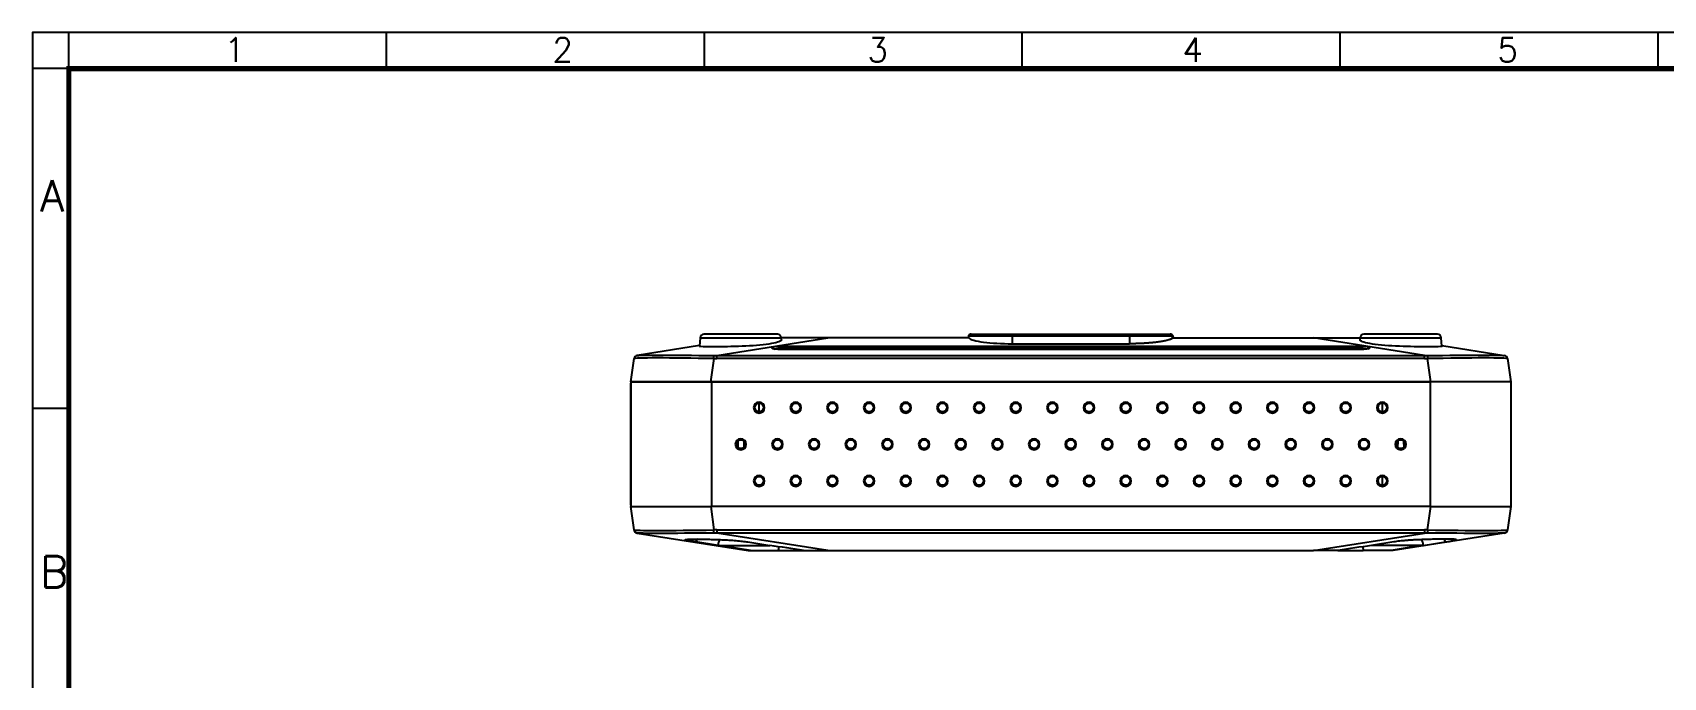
# Model space of a CAD drawing. Header units: millimetres. Extents: x 6160 to 6603, y -57 to 282.
# Drawn here: x 6159.9 to 6382.3, y 193.6 to 281.6 of the extents above; entities that cross this region are included whole.
import ezdxf

# ---------------------------------------------------------------- set-up
doc = ezdxf.new("R2010")
doc.units = ezdxf.units.MM
doc.header["$LTSCALE"] = 0.5
doc.layers.add('112', color=7, linetype='Continuous', true_color=0xffffff)
doc.layers.add('A1_KUANG', color=7, linetype='Continuous')
doc.layers.add('A4_KUANG', color=7, linetype='Continuous')
doc.styles.get("Standard").update_dxf_attribs({"font": 'txt', "bigfont": 'gbcbig.shx'})

# ---------------------------------------------------------------- blocks, each defined once
blk = doc.blocks.new('A$C3291225B')
at = {"layer": 'A4_KUANG'}
for p, q in [((2.87, 194.15), (2.87, 197.01)), ((28.09, 194.15), (28.09, 197.01)), ((53.32, 194.15), (53.32, 197.01)), ((78.54, 194.15), (78.54, 197.01)), ((103.77, 194.15), (103.77, 197.01)), ((129, 194.15), (129, 197.01)), ((2.87, 194.15), (0, 194.15)), ((2.87, 194.15), (2.87, 0)), ((258, 194.15), (2.87, 194.15)), ((2.87, 167.16), (0, 167.16))]:
    blk.add_line(p, q, dxfattribs=at)
at = {"layer": 'A4_KUANG', "color": 8}
blk.add_lwpolyline([(258, 0), (258, 197.01), (0, 197.01), (0, 0)], close=True, dxfattribs=at)
at = {"layer": 'A4_KUANG', "const_width": 0.4}
blk.add_lwpolyline([(2.87, 2.87), (2.87, 194.15), (255.13, 194.15), (255.14, 2.87), (2.87, 2.87)], dxfattribs=at)
at = {"layer": 'A4_KUANG'}
for s, height, p in [('1', 1.91, (15.22, 194.69)), ('2', 1.91, (41.25, 194.69)), ('3', 1.91, (66.25, 194.69)), ('4', 1.91, (91.25, 194.69)), ('5', 1.91, (116.25, 194.69)), ('A', 2.48, (0.59, 182.82)), ('B', 2.48, (0.59, 152.97))]:
    blk.add_text(s, height=height, dxfattribs=at).set_placement(p)

msp = doc.modelspace()

# ---------------------------------------------------------------- linework, layer by layer
at = {"layer": '112', "color": 7}
for p, q in [((6261.548, 240.419), (6251.48, 240.419)), ((6287.931, 240.419), (6287.854, 240.419)), ((6293.514, 240.419), (6293.514, 240.171)), ((6293.514, 240.419), (6309.514, 240.419)), ((6309.514, 240.419), (6309.514, 240.171)), ((6315.174, 240.419), (6315.097, 240.419)), ((6351.548, 240.419), (6341.48, 240.419)), ((6250.906, 238.878), (6242.38, 237.538)), ((6250.981, 239.954), (6250.9, 238.787)), ((6250.981, 239.954), (6262.046, 239.954)), ((6253.255, 237.538), (6268.398, 239.919)), ((6260.779, 238.531), (6260.772, 238.617)), ((6262, 238.815), (6262, 238.545)), ((6262, 238.815), (6341.028, 238.815)), ((6262, 238.545), (6262.018, 238.338)), ((6341.028, 238.545), (6262, 238.545)), ((6262.041, 238.342), (6262.041, 238.338)), ((6340.986, 238.342), (6262.041, 238.342)), ((6340.986, 238.338), (6262.041, 238.338)), ((6262.067, 239.657), (6262.046, 239.954)), ((6268.398, 239.919), (6262.049, 239.919)), ((6287.596, 239.919), (6268.398, 239.919)), ((6287.558, 240.171), (6287.514, 239.919)), ((6287.558, 240.171), (6287.64, 240.171)), ((6293.514, 240.171), (6293.514, 239.131)), ((6309.514, 240.171), (6293.514, 240.171)), ((6293.514, 239.131), (6309.514, 239.131)), ((6309.514, 240.171), (6309.514, 239.131)), ((6315.469, 240.171), (6315.388, 240.171)), ((6315.431, 239.919), (6334.63, 239.919)), ((6315.514, 239.919), (6315.469, 240.171)), ((6334.63, 239.919), (6340.979, 239.919)), ((6349.773, 237.538), (6334.63, 239.919)), ((6340.981, 239.954), (6340.96, 239.656)), ((6340.981, 239.954), (6352.046, 239.954)), ((6340.986, 238.342), (6340.986, 238.338)), ((6341.028, 238.815), (6341.028, 238.545)), ((6342.256, 238.617), (6342.248, 238.531)), ((6352.129, 238.777), (6352.046, 239.954)), ((6352.122, 238.878), (6360.647, 237.538)), ((6241.514, 233.919), (6241.963, 237.113)), ((6252.856, 237.113), (6252.407, 233.919)), ((6253.255, 237.113), (6253.255, 237.538)), ((6253.255, 237.538), (6349.773, 237.538)), ((6349.773, 237.113), (6253.255, 237.113)), ((6349.773, 237.113), (6349.773, 237.538)), ((6350.621, 233.919), (6350.172, 237.113)), ((6361.065, 237.113), (6361.514, 233.919)), ((6252.407, 233.919), (6241.514, 233.919)), ((6241.517, 233.743), (6241.514, 233.742)), ((6241.514, 217.095), (6241.514, 233.742)), ((6241.517, 233.919), (6241.517, 216.919)), ((6241.517, 233.919), (6252.517, 233.919)), ((6242.514, 233.919), (6242.514, 233.919)), ((6252.407, 233.919), (6350.621, 233.919)), ((6252.517, 233.919), (6252.517, 216.919)), ((6350.514, 233.919), (6252.517, 233.919)), ((6252.517, 233.919), (6252.517, 233.919)), ((6300.265, 233.919), (6300.265, 233.919)), ((6302.765, 233.919), (6302.765, 233.919)), ((6350.514, 233.919), (6350.514, 216.919)), ((6361.514, 233.919), (6350.514, 233.919)), ((6350.514, 233.919), (6350.514, 233.919)), ((6361.514, 233.919), (6350.621, 233.919)), ((6360.514, 233.919), (6360.514, 233.919)), ((6361.514, 233.919), (6361.514, 216.919)), ((6256.11, 225.85), (6256.103, 224.995)), ((6256.923, 225.85), (6256.93, 224.995)), ((6346.108, 225.85), (6346.1, 224.995)), ((6346.92, 225.85), (6346.928, 224.995)), ((6241.517, 217.095), (6241.514, 217.095)), ((6241.517, 216.919), (6252.409, 216.919)), ((6241.966, 213.726), (6241.517, 216.919)), ((6252.409, 216.919), (6252.858, 213.726)), ((6350.621, 216.919), (6252.409, 216.919)), ((6350.514, 216.919), (6252.517, 216.919)), ((6350.172, 213.726), (6350.621, 216.919)), ((6350.621, 216.919), (6361.514, 216.919)), ((6361.514, 216.919), (6361.065, 213.726)), ((6253.258, 213.725), (6349.773, 213.725)), ((6253.258, 213.725), (6253.258, 213.301)), ((6349.773, 213.725), (6349.773, 213.301)), ((6242.383, 213.301), (6257.526, 210.919)), ((6253.41, 211.619), (6250.395, 212.093)), ((6268.4, 210.919), (6253.258, 213.301)), ((6349.773, 213.301), (6253.258, 213.301)), ((6253.41, 211.619), (6260.481, 211.619)), ((6257.466, 212.093), (6260.481, 211.619)), ((6261.686, 211.436), (6261.621, 210.919)), ((6334.63, 210.919), (6349.773, 213.301)), ((6341.345, 211.436), (6341.409, 210.919)), ((6345.564, 212.093), (6342.549, 211.619)), ((6349.62, 211.619), (6342.549, 211.619)), ((6360.647, 213.301), (6345.505, 210.919)), ((6349.62, 211.619), (6352.635, 212.093)), ((6257.526, 210.919), (6257.831, 210.919)), ((6257.831, 210.919), (6261.621, 210.919)), ((6261.621, 210.919), (6265.077, 210.919)), ((6265.077, 210.919), (6268.4, 210.919)), ((6268.4, 210.919), (6334.63, 210.919)), ((6337.954, 210.919), (6334.63, 210.919)), ((6337.954, 210.919), (6341.409, 210.919)), ((6345.199, 210.919), (6341.409, 210.919)), ((6345.505, 210.919), (6345.199, 210.919))]:
    msp.add_line(p, q, dxfattribs=at)
at = {"layer": '112', "color": 7, "extrusion": (0, 0, -1)}
for centre in [(-6259.016, 230.419), (-6264.016, 230.419), (-6269.016, 230.419), (-6274.016, 230.419), (-6279.016, 230.419), (-6284.016, 230.419), (-6289.016, 230.419), (-6294.016, 230.419), (-6299.015, 230.419), (-6304.015, 230.419), (-6309.015, 230.419), (-6314.015, 230.419), (-6319.015, 230.419), (-6324.015, 230.419), (-6329.015, 230.419), (-6334.015, 230.419), (-6339.014, 230.419), (-6344.014, 230.419), (-6256.516, 225.419), (-6261.516, 225.419), (-6266.516, 225.419), (-6271.516, 225.419), (-6276.516, 225.419), (-6281.516, 225.419), (-6286.516, 225.419), (-6291.516, 225.419), (-6296.515, 225.419), (-6301.515, 225.419), (-6306.515, 225.419), (-6311.515, 225.419), (-6316.515, 225.419), (-6321.515, 225.419), (-6326.515, 225.419), (-6331.515, 225.419), (-6336.514, 225.419), (-6341.514, 225.419), (-6346.514, 225.419), (-6259.016, 220.419), (-6264.016, 220.419), (-6269.016, 220.419), (-6274.016, 220.419), (-6279.016, 220.419), (-6284.016, 220.419), (-6289.016, 220.419), (-6294.016, 220.419), (-6299.015, 220.419), (-6304.015, 220.419), (-6309.015, 220.419), (-6314.015, 220.419), (-6319.015, 220.419), (-6324.015, 220.419), (-6329.015, 220.419), (-6334.015, 220.419), (-6339.014, 220.419), (-6344.014, 220.419)]:
    msp.add_circle(centre, 0.75, dxfattribs=at)
at = {"layer": '112', "color": 7}
for centre in [(6259.016, 230.419), (6264.016, 230.419), (6269.016, 230.419), (6274.016, 230.419), (6279.016, 230.419), (6284.016, 230.419), (6289.016, 230.419), (6294.016, 230.419), (6299.015, 230.419), (6304.015, 230.419), (6309.015, 230.419), (6314.015, 230.419), (6319.015, 230.419), (6324.015, 230.419), (6329.015, 230.419), (6334.015, 230.419), (6339.014, 230.419), (6344.014, 230.419), (6256.516, 225.419), (6261.516, 225.419), (6266.516, 225.419), (6271.516, 225.419), (6276.516, 225.419), (6281.516, 225.419), (6286.516, 225.419), (6291.516, 225.419), (6296.515, 225.419), (6301.515, 225.419), (6306.515, 225.419), (6311.515, 225.419), (6316.515, 225.419), (6321.515, 225.419), (6326.515, 225.419), (6331.515, 225.419), (6336.514, 225.419), (6341.514, 225.419), (6346.514, 225.419), (6259.016, 220.419), (6264.016, 220.419), (6269.016, 220.419), (6274.016, 220.419), (6279.016, 220.419), (6284.016, 220.419), (6289.016, 220.419), (6294.016, 220.419), (6299.015, 220.419), (6304.015, 220.419), (6309.015, 220.419), (6314.015, 220.419), (6319.015, 220.419), (6324.015, 220.419), (6329.015, 220.419), (6334.015, 220.419), (6339.014, 220.419), (6344.014, 220.419)]:
    msp.add_circle(centre, 0.593, dxfattribs=at)
for centre, radius, start, end in [((6251.48, 239.919), 0.5, 90, 176), ((6261.548, 239.919), 0.5, 4, 90), ((6287.854, 240.119), 0.3, 90, 170), ((6315.174, 240.119), 0.3, 10, 90), ((6341.48, 239.919), 0.5, 90, 176), ((6351.548, 239.919), 0.5, 4, 90), ((6242.458, 237.044), 0.5, 98.93731, 172), ((6360.57, 237.044), 0.5, 8, 81.06269)]:
    msp.add_arc(centre, radius, start, end, dxfattribs=at)
at = {"layer": '112', "color": 7, "extrusion": (0, 0, -1)}
for centre, start, end in [((-6242.461, 213.795), 278.93731, 352), ((-6360.57, 213.795), 188, 261.06269)]:
    msp.add_arc(centre, 0.5, start, end, dxfattribs=at)
for centre, major_axis, ratio, start_param, end_param in [((6262.027, 238.615), (1.255, -0.004), 0.1593856, 3.1270831, 4.6902832), ((6262.034, 238.533), (1.255, -0.001), 0.1551275, 1.564673, 3.1278731), ((6262.027, 238.319), (0.956, -0.034), 0.2354319, 3.1124834, 4.6756836), ((6340.994, 238.533), (-1.255, -0.001), 0.1551275, 3.1553122, 4.7185123), ((6341.001, 238.615), (-1.255, -0.004), 0.1593856, 1.5929021, 3.1561022), ((6341.001, 238.319), (-0.956, -0.034), 0.2354319, 1.6075018, 3.1707019), ((6232.344, 165.083), (-10.036, -72.455), 0.0045988, 3.1402021, 3.1442877), ((6232.341, 165.078), (-98.409, -28.367), 0.6775381, 1.9697131, 1.9737985), ((6232.353, 165.192), (-98.065, -28.152), 0.6748864, 1.9688848, 1.9729715), ((6370.685, 165.084), (98.406, -28.363), 0.6775204, 4.3094233, 4.3135089), ((6370.681, 165.168), (98.08, -28.171), 0.6749646, 4.3100547, 4.3141407), ((6370.684, 165.079), (10.037, -72.459), 0.0045987, 3.1388977, 3.1429831), ((6256.516, 272.412), (0, -286.464), 0.0087269, 4.8574228, 4.8616005), ((6346.514, 272.412), (0, -286.464), 0.0087269, 1.4215848, 1.4257625), ((6346.514, 272.412), (0, -286.464), 0.0087269, 1.3861878, 1.3903843), ((6232.35, 285.668), (98.077, -28.17), 0.674963, 1.1684652, 1.1725512), ((6370.677, 285.657), (-98.07, -28.161), 0.6749257, 5.1105577, 5.1146441), ((6232.352, 285.724), (10.032, -72.424), 0.0045997, 6.2804897, 6.2845761), ((6232.349, 285.739), (98.395, -28.35), 0.6774764, 1.167921, 1.172007), ((6523.455, 239.987), (2515.517, -391.014), 0.0274504, 1.6723197, 1.6740872), ((6524.421, 240.094), (2617.924, -392.153), 0.0255296, 1.6661992, 1.6679634), ((6080.435, 239.893), (-2608.679, -390.813), 0.025442, 4.6155536, 4.6173241), ((6079.681, 239.976), (-2515.016, -390.938), 0.0274451, 4.609118, 4.6108859), ((6370.679, 285.731), (-98.39, -28.343), 0.6774481, 5.1111203, 5.1152065), ((6370.681, 285.742), (-10.034, -72.441), 0.0045992, 6.2817947, 6.2858806)]:
    msp.add_ellipse(centre, major_axis=major_axis, ratio=ratio, start_param=start_param, end_param=end_param, dxfattribs=at)
at = {"layer": '112', "color": 7}
for centre, major_axis, ratio, start_param, end_param in [((6260.772, 238.32), (-0.299, -0.026), 0.9877677, 3.1415927, 4.6261847), ((6260.779, 238.235), (-0.299, -0.026), 0.9877677, 3.9059716, 4.6261847), ((6342.256, 238.32), (-0.299, 0.026), 0.9877677, 4.7985933, 6.2831853), ((6342.248, 238.235), (-0.299, 0.026), 0.9877677, 4.7985933, 5.5864709), ((6242.458, 237.043), (-0.495, 0.07), 0.9999954, 5.005128, 6.2831866), ((6252.856, 237.043), (0.002, -0.5), 0.0004225, 1.710422, 2.9884807), ((6350.172, 237.043), (-0.002, -0.5), 0.0004225, 3.2947046, 4.5727633), ((6360.57, 237.043), (0.495, 0.07), 0.9999954, 0, 1.2780573), ((6242.461, 213.795), (0.495, 0.07), 0.9999954, 3.1415914, 4.41965), ((6252.858, 213.795), (-0.002, -0.5), 0.0004225, 0.1531119, 1.4311706), ((6350.172, 213.795), (-0.002, 0.5), 0.0004225, 1.710422, 2.9884807), ((6360.57, 213.795), (0.495, -0.07), 0.9999954, 5.005128, 6.2831866), ((6250.979, 211.619), (0, 1), 0.6634929, 0.5273333, 1.0768075), ((6254.117, 211.619), (0, -1), 0.7071068, 3.7856197, 4.712389), ((6348.913, 211.619), (0, -1), 0.7071068, 1.5707963, 2.4975656), ((6352.051, 211.619), (0, 1), 0.6634929, 5.2063779, 5.755852)]:
    msp.add_ellipse(centre, major_axis=major_axis, ratio=ratio, start_param=start_param, end_param=end_param, dxfattribs=at)
for points, degree, knots in [([(6287.931, 240.419), (6287.896, 240.419), (6287.862, 240.413), (6287.797, 240.389), (6287.767, 240.371), (6287.714, 240.326), (6287.692, 240.3), (6287.658, 240.239), (6287.646, 240.206), (6287.64, 240.171)], 3, [0, 0, 0, 0, 0.25, 0.25, 0.5, 0.5, 0.75, 0.75, 1, 1, 1, 1]), ([(6287.931, 240.419), (6288.185, 240.419), (6288.884, 240.419), (6290.914, 240.419), (6292.196, 240.419), (6293.514, 240.419)], 3, [0, 0, 0, 0, 0.5, 0.5, 1, 1, 1, 1]), ([(6309.514, 240.419), (6310.832, 240.419), (6312.116, 240.419), (6314.146, 240.419), (6314.843, 240.419), (6315.097, 240.419)], 3, [0, 0, 0, 0, 0.5, 0.5, 1, 1, 1, 1]), ([(6315.388, 240.171), (6315.382, 240.206), (6315.37, 240.239), (6315.335, 240.3), (6315.313, 240.326), (6315.26, 240.371), (6315.23, 240.389), (6315.166, 240.413), (6315.131, 240.419), (6315.097, 240.419)], 3, [0, 0, 0, 0, 0.25, 0.25, 0.5, 0.5, 0.75, 0.75, 1, 1, 1, 1]), ([(6262.064, 239.657), (6262.068, 239.618), (6262.043, 239.577), (6261.763, 239.362), (6261.032, 239.173), (6258.925, 238.899), (6257.546, 238.811), (6254.827, 238.718), (6253.514, 238.707), (6251.571, 238.707), (6250.986, 238.718), (6250.902, 238.768), (6250.898, 238.772), (6250.899, 238.776)], 3, [0, 0, 0, 0, 0.0564999, 0.0564999, 0.2877006, 0.2877006, 0.5189013, 0.5189013, 0.750102, 0.750102, 0.9813027, 0.9813027, 1, 1, 1, 1]), ([(6261.283, 238.386), (6261.22, 238.393), (6261.099, 238.409), (6260.997, 238.437), (6260.974, 238.446), (6260.97, 238.448), (6260.966, 238.451)], 3, [0, 0, 0, 0, 0.3342683, 0.749492, 0.9975244, 1, 1, 1, 1]), ([(6287.596, 239.919), (6287.828, 239.701), (6288.565, 239.497), (6290.709, 239.212), (6292.106, 239.131), (6293.514, 239.131)], 3, [0, 0, 0, 0, 0.5, 0.5, 1, 1, 1, 1]), ([(6293.514, 240.171), (6293.492, 240.171), (6293.471, 240.171), (6293.427, 240.171), (6293.363, 240.171), (6293.212, 240.171), (6293.084, 240.171), (6292.828, 240.171), (6292.489, 240.171), (6292.156, 240.171), (6291.824, 240.171), (6291.66, 240.171), (6291.172, 240.171), (6290.86, 240.171), (6290.414, 240.171), (6290.269, 240.171), (6289.986, 240.171), (6289.848, 240.171), (6289.447, 240.171), (6289.204, 240.171), (6288.87, 240.171), (6288.765, 240.171), (6288.564, 240.171), (6288.469, 240.171), (6288.203, 240.171), (6288.051, 240.171), (6287.865, 240.171), (6287.81, 240.171), (6287.714, 240.171), (6287.673, 240.171), (6287.64, 240.171)], 3, [0, 0, 0, 0, 0.0078125, 0.0078125, 0.015625, 0.03125, 0.0625, 0.0625, 0.125, 0.1875, 0.1875, 0.25, 0.25, 0.375, 0.375, 0.4375, 0.4375, 0.5, 0.5, 0.625, 0.625, 0.6875, 0.6875, 0.75, 0.75, 0.875, 0.875, 0.9375, 0.9375, 1, 1, 1, 1]), ([(6315.388, 240.171), (6315.354, 240.171), (6315.313, 240.171), (6315.218, 240.171), (6315.163, 240.171), (6314.978, 240.171), (6314.828, 240.171), (6314.563, 240.171), (6314.468, 240.171), (6314.268, 240.171), (6314.162, 240.171), (6313.829, 240.171), (6313.585, 240.171), (6313.184, 240.171), (6313.046, 240.171), (6312.762, 240.171), (6312.617, 240.171), (6312.171, 240.171), (6311.859, 240.171), (6311.371, 240.171), (6311.206, 240.171), (6310.874, 240.171), (6310.707, 240.171), (6310.202, 240.171), (6309.861, 240.171), (6309.514, 240.171)], 3, [0, 0, 0, 0, 0.0625, 0.0625, 0.125, 0.125, 0.25, 0.25, 0.3125, 0.3125, 0.375, 0.375, 0.5, 0.5, 0.5625, 0.5625, 0.625, 0.625, 0.75, 0.75, 0.8125, 0.8125, 0.875, 0.875, 1, 1, 1, 1]), ([(6315.431, 239.919), (6315.256, 239.754), (6314.729, 239.608), (6314.204, 239.463), (6313.39, 239.355), (6312.579, 239.247), (6311.578, 239.189), (6310.58, 239.131), (6309.514, 239.131)], 2, [0, 0, 0, 0.25, 0.25, 0.5, 0.5, 0.75, 0.75, 1, 1, 1]), ([(6352.128, 238.777), (6352.129, 238.772), (6352.126, 238.768), (6352.042, 238.718), (6351.445, 238.707), (6349.526, 238.707), (6348.195, 238.719), (6345.493, 238.811), (6344.106, 238.898), (6341.998, 239.173), (6341.267, 239.36), (6340.985, 239.577), (6340.959, 239.618), (6340.962, 239.656)], 3, [0, 0, 0, 0, 0.0189296, 0.0189296, 0.2501301, 0.2501301, 0.4813306, 0.4813306, 0.7125311, 0.7125311, 0.9437317, 0.9437317, 1, 1, 1, 1]), ([(6252.856, 237.113), (6249.979, 237.122), (6247.156, 237.194), (6243.146, 237.194), (6241.964, 237.122), (6241.963, 237.113)], 3, [0, 0, 0, 0, 0.5, 0.5, 1, 1, 1, 1]), ([(6242.382, 237.537), (6242.39, 237.53), (6243.533, 237.593), (6247.385, 237.593), (6250.092, 237.53), (6252.854, 237.537)], 3, [0, 0, 0, 0, 0.5, 0.5, 1, 1, 1, 1]), ([(6361.065, 237.113), (6361.064, 237.122), (6359.881, 237.194), (6355.869, 237.194), (6353.048, 237.122), (6350.172, 237.113)], 3, [0, 0, 0, 0, 0.5, 0.5, 1, 1, 1, 1]), ([(6350.173, 237.537), (6352.936, 237.53), (6355.641, 237.593), (6359.494, 237.593), (6360.637, 237.53), (6360.646, 237.537)], 3, [0, 0, 0, 0, 0.5, 0.5, 1, 1, 1, 1]), ([(6241.966, 213.726), (6241.967, 213.716), (6243.15, 213.645), (6247.161, 213.645), (6249.982, 213.716), (6252.858, 213.726)], 3, [0, 0, 0, 0, 0.5, 0.5, 1, 1, 1, 1]), ([(6350.172, 213.726), (6353.049, 213.716), (6355.871, 213.645), (6359.882, 213.645), (6361.064, 213.716), (6361.065, 213.726)], 3, [0, 0, 0, 0, 0.5, 0.5, 1, 1, 1, 1]), ([(6252.857, 213.301), (6250.094, 213.308), (6247.39, 213.245), (6243.537, 213.245), (6242.393, 213.308), (6242.384, 213.301)], 3, [0, 0, 0, 0, 0.5, 0.5, 1, 1, 1, 1]), ([(6250.395, 212.093), (6250.178, 212.128), (6249.743, 212.198), (6249.286, 212.282), (6248.996, 212.349), (6248.899, 212.399), (6248.994, 212.433), (6249.28, 212.455), (6249.745, 212.467), (6250.371, 212.471), (6251.134, 212.467), (6252.005, 212.455), (6252.95, 212.433), (6253.933, 212.399), (6254.916, 212.349), (6255.856, 212.282), (6256.733, 212.198), (6257.221, 212.128), (6257.466, 212.093)], 3, [0, 0, 0, 0, 0.0624416, 0.1250555, 0.1873426, 0.2499953, 0.3123248, 0.3748843, 0.4374188, 0.4997721, 0.5624217, 0.6247113, 0.6873354, 0.7497595, 0.812218, 0.8748285, 0.9371297, 1, 1, 1, 1]), ([(6352.635, 212.093), (6352.755, 212.112), (6352.868, 212.13), (6353.082, 212.165), (6353.182, 212.182), (6353.287, 212.2), (6353.298, 212.202), (6353.321, 212.206), (6353.332, 212.208), (6353.366, 212.214), (6353.388, 212.218), (6353.452, 212.229), (6353.493, 212.237), (6353.609, 212.258), (6353.679, 212.272), (6353.803, 212.297), (6353.857, 212.309), (6353.915, 212.323), (6353.926, 212.325), (6353.942, 212.329), (6353.947, 212.331), (6353.957, 212.333), (6353.962, 212.335), (6353.986, 212.341), (6354.003, 212.346), (6354.047, 212.361), (6354.069, 212.369), (6354.096, 212.385), (6354.102, 212.393), (6354.098, 212.403), (6354.095, 212.406), (6354.091, 212.409), (6354.087, 212.411), (6354.082, 212.413), (6354.078, 212.415), (6354.074, 212.416), (6354.07, 212.418), (6354.049, 212.424), (6354.023, 212.429), (6353.956, 212.438), (6353.915, 212.442), (6353.819, 212.449), (6353.763, 212.452), (6353.636, 212.457), (6353.566, 212.459), (6353.414, 212.463), (6353.331, 212.465), (6353.153, 212.467), (6353.058, 212.468), (6352.931, 212.469), (6352.905, 212.469), (6352.866, 212.469), (6352.853, 212.469), (6352.826, 212.469), (6352.813, 212.469), (6352.745, 212.469), (6352.69, 212.469), (6352.521, 212.469), (6352.404, 212.469), (6352.159, 212.468), (6352.032, 212.467), (6351.834, 212.465), (6351.767, 212.464), (6351.681, 212.464), (6351.664, 212.463), (6351.629, 212.463), (6351.612, 212.463), (6351.559, 212.462), (6351.524, 212.462), (6351.348, 212.459), (6351.205, 212.457), (6350.911, 212.452), (6350.761, 212.449), (6350.532, 212.443), (6350.454, 212.441), (6350.337, 212.438), (6350.298, 212.437), (6350.238, 212.436), (6350.219, 212.435), (6350.179, 212.434), (6350.159, 212.434), (6349.98, 212.429), (6349.82, 212.424), (6349.499, 212.412), (6349.337, 212.406), (6349.012, 212.393), (6348.849, 212.386), (6348.643, 212.375), (6348.602, 212.373), (6348.519, 212.369), (6348.478, 212.367), (6348.355, 212.36), (6348.274, 212.356), (6348.031, 212.341), (6347.871, 212.331), (6347.554, 212.309), (6347.397, 212.297), (6347.164, 212.278), (6347.087, 212.271), (6346.991, 212.263), (6346.972, 212.261), (6346.934, 212.258), (6346.915, 212.256), (6346.858, 212.251), (6346.821, 212.247), (6346.634, 212.229), (6346.49, 212.214), (6346.209, 212.182), (6346.074, 212.166), (6345.812, 212.131), (6345.686, 212.112), (6345.564, 212.093)], 3, [0, 0, 0, 0, 0.03125, 0.03125, 0.0625, 0.0625, 0.0664063, 0.0664063, 0.0703125, 0.0703125, 0.078125, 0.078125, 0.09375, 0.09375, 0.125, 0.125, 0.15625, 0.15625, 0.1640625, 0.1640625, 0.1679687, 0.1679687, 0.171875, 0.171875, 0.1875, 0.1875, 0.21875, 0.21875, 0.25, 0.25, 0.265625, 0.265625, 0.2695312, 0.2695312, 0.2734375, 0.2734375, 0.28125, 0.28125, 0.3125, 0.3125, 0.34375, 0.34375, 0.375, 0.375, 0.40625, 0.40625, 0.4375, 0.4375, 0.46875, 0.46875, 0.4765625, 0.4765625, 0.4804688, 0.4804688, 0.484375, 0.484375, 0.5, 0.5, 0.53125, 0.53125, 0.5625, 0.5625, 0.578125, 0.578125, 0.5820312, 0.5820312, 0.5859375, 0.5859375, 0.59375, 0.59375, 0.625, 0.625, 0.65625, 0.65625, 0.671875, 0.671875, 0.6796875, 0.6796875, 0.6835937, 0.6835937, 0.6875, 0.6875, 0.71875, 0.71875, 0.75, 0.75, 0.78125, 0.78125, 0.7890625, 0.7890625, 0.796875, 0.796875, 0.8125, 0.8125, 0.84375, 0.84375, 0.875, 0.875, 0.890625, 0.890625, 0.8945313, 0.8945313, 0.8984375, 0.8984375, 0.90625, 0.90625, 0.9375, 0.9375, 0.96875, 0.96875, 1, 1, 1, 1]), ([(6360.646, 213.301), (6360.637, 213.308), (6359.495, 213.245), (6355.643, 213.245), (6352.936, 213.308), (6350.174, 213.301)], 3, [0, 0, 0, 0, 0.5, 0.5, 1, 1, 1, 1])]:
    msp.add_open_spline(points, degree=degree, knots=knots, dxfattribs=at)
for points, degree in [([(6287.596, 239.919), (6287.611, 240.003), (6287.625, 240.087), (6287.64, 240.171)], 3), ([(6315.431, 239.919), (6315.417, 240.003), (6315.402, 240.087), (6315.388, 240.171)], 3), ([(6342.058, 238.448), (6342.044, 238.443), (6342.033, 238.439)], 2)]:
    msp.add_open_spline(points, degree=degree, dxfattribs=at)

# ---------------------------------------------------------------- block references
at = {"layer": 'A1_KUANG', "color": 1, "lineweight": 0, "xscale": 1.718413414360839, "yscale": 1.718413414361066, "zscale": 1.718413414359811}
msp.add_blockref('A$C3291225B', (6159.935, -56.971), dxfattribs=at)

doc.saveas('drawing.dxf')
